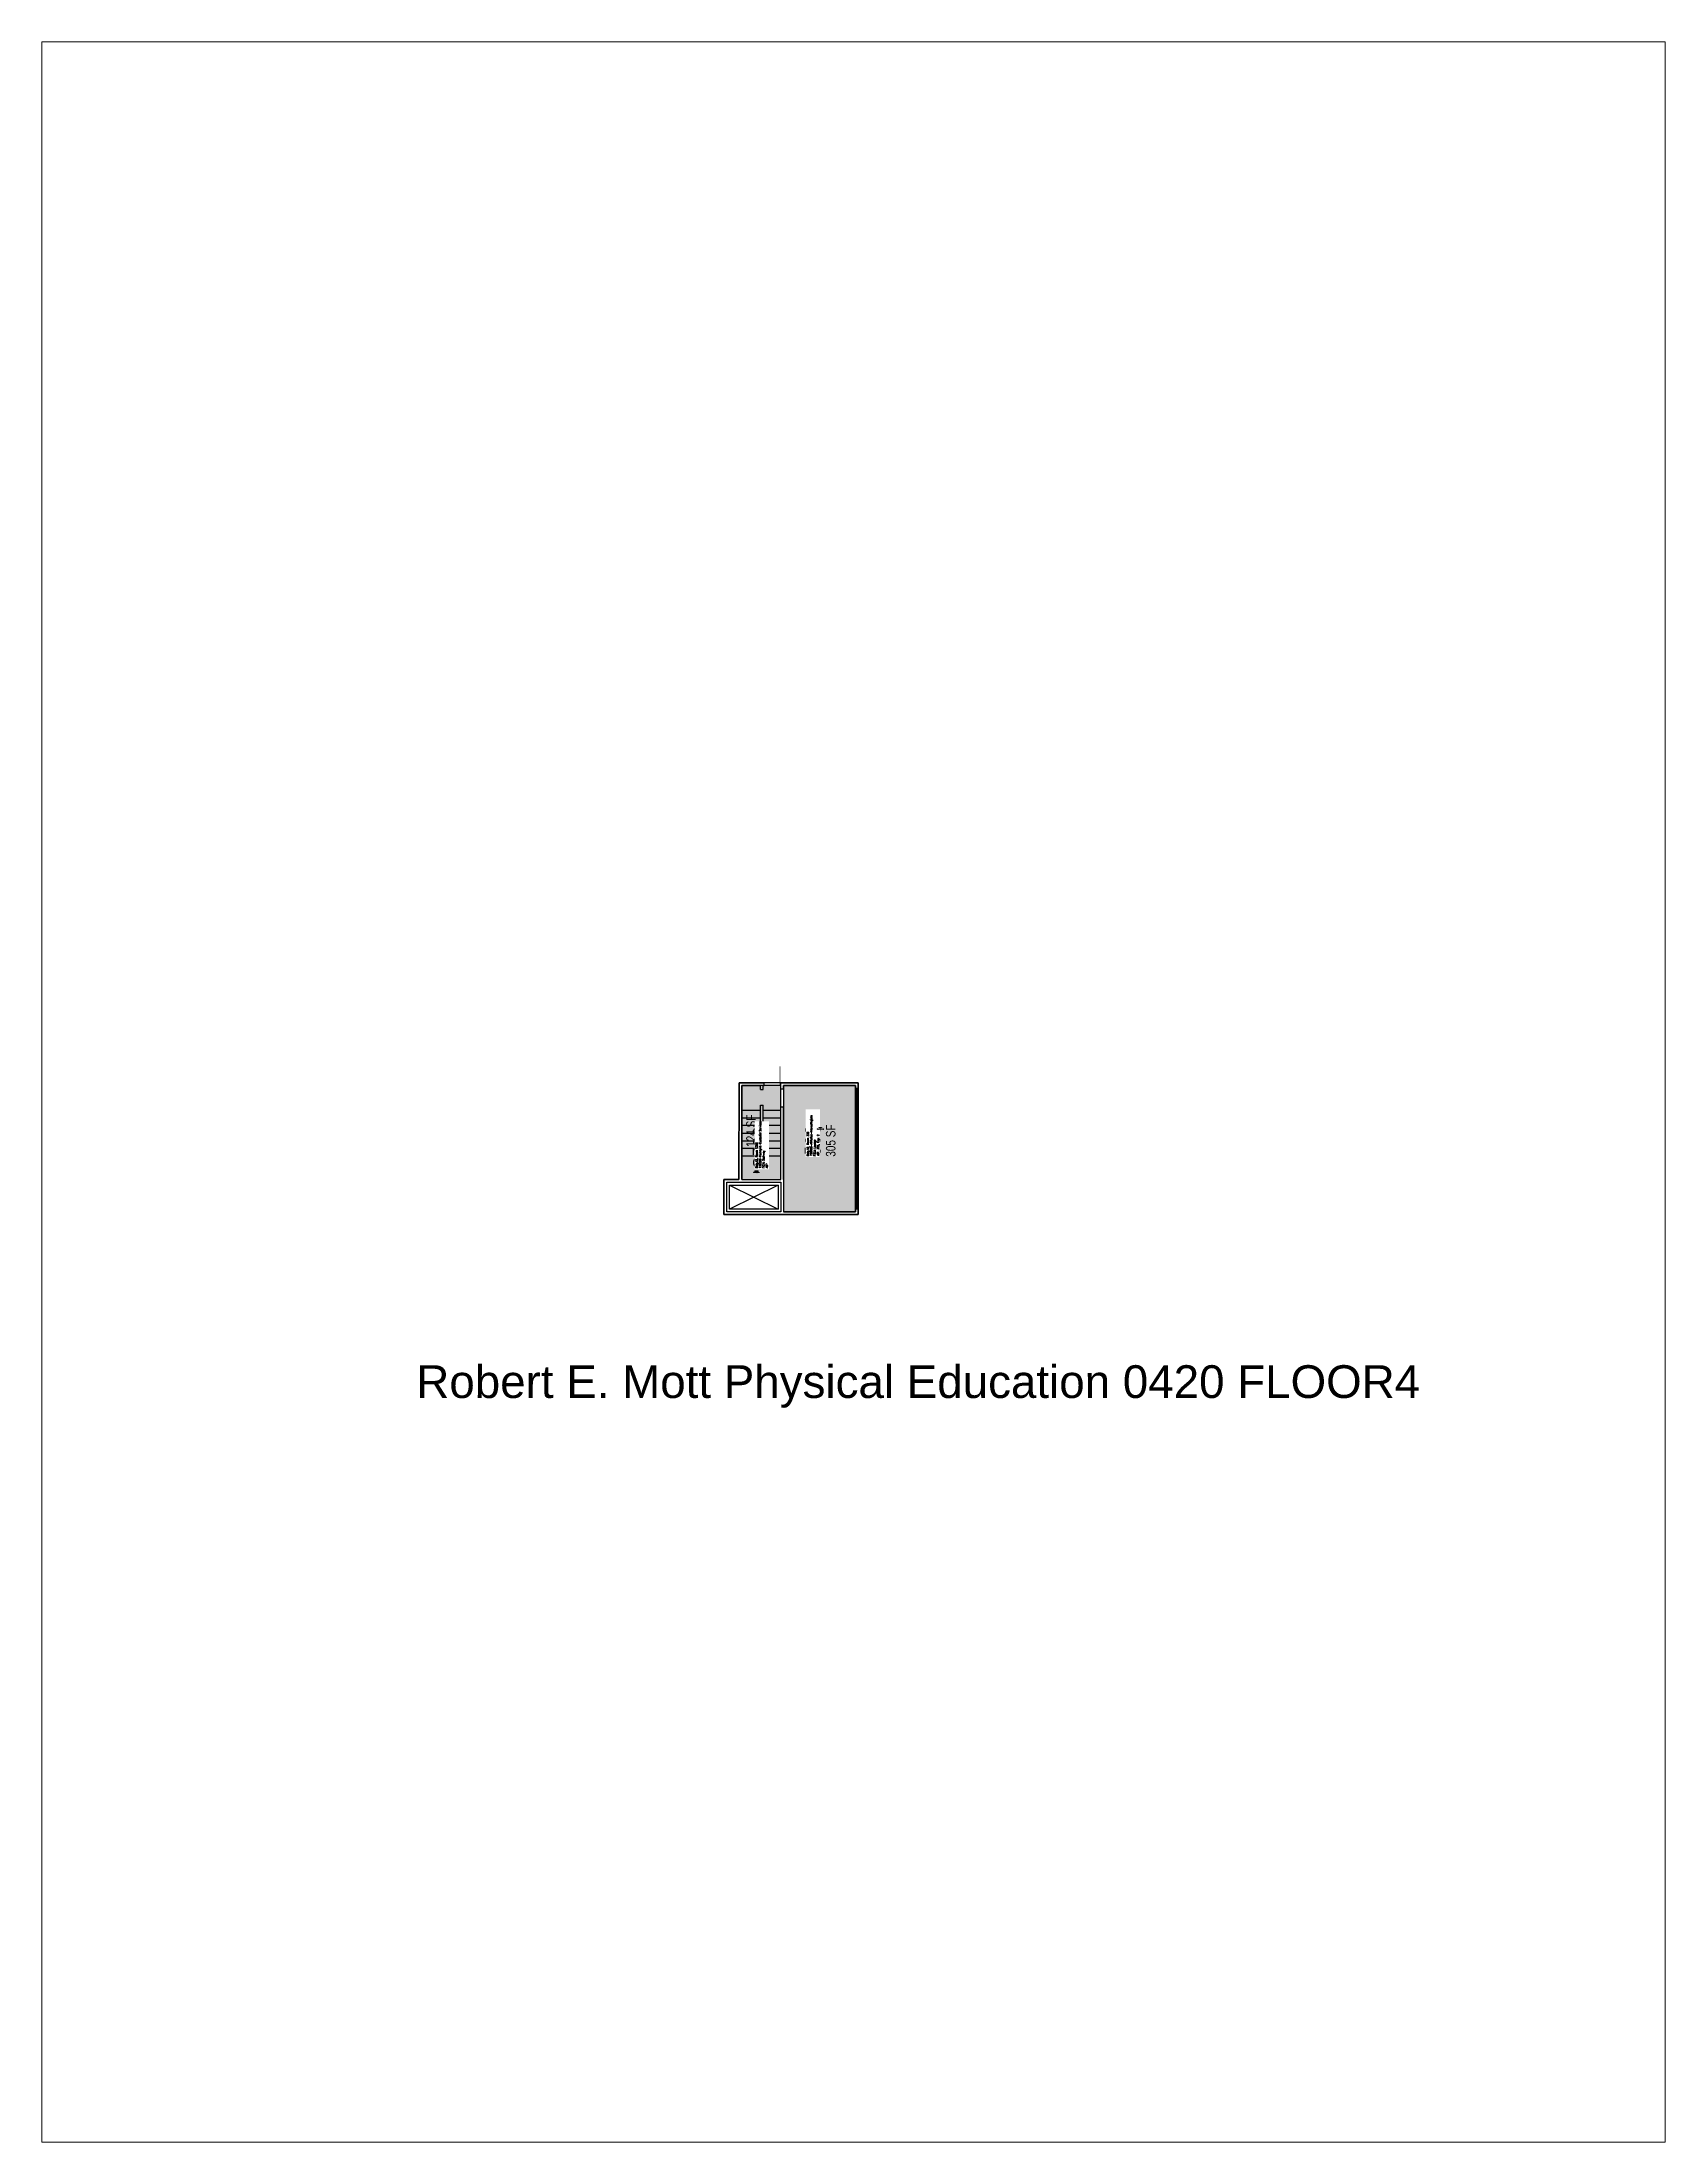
# Paper-space layout 'Layout1' of a CAD drawing. Header units: inches. Extents: x 0 to 8.5, y 0 to 11.
# The model-space entities are those that its viewports show. They can reach past a viewport. Long polylines and large blocks are cut down to what shows.
import ezdxf
from ezdxf.enums import TextEntityAlignment as Align

# ---------------------------------------------------------------- set-up
doc = ezdxf.new("R2010")
doc.units = ezdxf.units.IN
doc.header["$LTSCALE"] = 240
doc.header["$MEASUREMENT"] = 0
doc.layers.get('0').update_dxf_attribs({"linetype": 'CONTINUOUS'})
for name, color, linetype in [('A-DOOR', 2, 'CONTINUOUS'), ('A-FLOR', 3, 'CONTINUOUS'), ('A-GLAZ', 1, 'CONTINUOUS'), ('A-GLAZ-SILL', 2, 'CONTINUOUS'), ('A-IDEN-CNUM', 7, 'CONTINUOUS'), ('A-IDEN-FNUM', 1, 'CONTINUOUS'), ('A-IDEN-RNUM', 7, 'CONTINUOUS'), ('A-IDEN-SNUM', 4, 'CONTINUOUS'), ('A-IDEN-VNUM', 4, 'CONTINUOUS'), ('A-TTLB', 4, 'CONTINUOUS'), ('A-WALL', 5, 'CONTINUOUS'), ('AREA-ASSIGN', 7, 'CONTINUOUS'), ('AREA-GROSS', 1, 'CONTINUOUS'), ('AREA-TEXT', 3, 'CONTINUOUS'), ('Rooms-Category-Color', 7, 'CONTINUOUS'), ('Rooms-College-Color', 7, 'CONTINUOUS'), ('Rooms-Department-Color', 7, 'CONTINUOUS'), ('Rooms-Division-Color', 7, 'CONTINUOUS'), ('Rooms-Information', 7, 'CONTINUOUS')]:
    doc.layers.add(name, color=color, linetype=linetype)
doc.styles.add('AREA', font='arial.ttf', dxfattribs={"width": 0.75, "height": 24})
doc.styles.add('ROOMFNUMBER', font='SIMPLEX.shx', dxfattribs={"height": 0.83})
doc.styles.add('ROOMSNUMBER', font='txt.shx', dxfattribs={"height": 0.03})
doc.styles.add('ROOMVNUMBER', font='simplex.shx', dxfattribs={"width": 0.85})
doc.styles.add('TITLE', font='arial.ttf', dxfattribs={"height": 72})

msp = doc.modelspace()

# ---------------------------------------------------------------- hatches: boundary and pattern name
at = {"layer": 'Rooms-Category-Color', "true_color": 0xffe090}
msp.add_hatch(color=41, dxfattribs=at).paths.add_polyline_path([(69220760.4, 27666729.4), (69220621.4, 27666654.3), (69220624.9, 27666647.8), (69220643.8, 27666612.9), (69220719.8, 27666472.2), (69220753.6, 27666409.7), (69220892.6, 27666484.8)])
at = {"layer": 'Rooms-Category-Color', "true_color": 0xadadad}
msp.add_hatch(color=253, dxfattribs=at).paths.add_polyline_path([(69220638.5, 27666610.1), (69220619.7, 27666644.9), (69220616.2, 27666651.4), (69220540.5, 27666610.6), (69220638.9, 27666428.4), (69220714.6, 27666469.3)])
at = {"layer": 'Rooms-College-Color', "true_color": 0xffff64}
msp.add_hatch(color=51, dxfattribs=at).paths.add_polyline_path([(69220760.4, 27666729.4), (69220621.4, 27666654.3), (69220624.9, 27666647.8), (69220643.8, 27666612.9), (69220719.8, 27666472.2), (69220753.6, 27666409.7), (69220892.6, 27666484.8)])
at = {"layer": 'Rooms-College-Color', "true_color": 0xadadad}
msp.add_hatch(color=253, dxfattribs=at).paths.add_polyline_path([(69220638.5, 27666610.1), (69220619.7, 27666644.9), (69220616.2, 27666651.4), (69220540.5, 27666610.6), (69220638.9, 27666428.4), (69220714.6, 27666469.3)])
at = {"layer": 'Rooms-Department-Color', "true_color": 0x604aed}
msp.add_hatch(color=173, dxfattribs=at).paths.add_polyline_path([(69220760.4, 27666729.4), (69220621.4, 27666654.3), (69220624.9, 27666647.8), (69220643.8, 27666612.9), (69220719.8, 27666472.2), (69220753.6, 27666409.7), (69220892.6, 27666484.8)])
at = {"layer": 'Rooms-Department-Color', "true_color": 0xacacac}
msp.add_hatch(color=253, dxfattribs=at).paths.add_polyline_path([(69220638.5, 27666610.1), (69220619.7, 27666644.9), (69220616.2, 27666651.4), (69220540.5, 27666610.6), (69220638.9, 27666428.4), (69220714.6, 27666469.3)])
at = {"layer": 'Rooms-Division-Color', "true_color": 0x604aed}
msp.add_hatch(color=173, dxfattribs=at).paths.add_polyline_path([(69220760.4, 27666729.4), (69220621.4, 27666654.3), (69220624.9, 27666647.8), (69220643.8, 27666612.9), (69220719.8, 27666472.2), (69220753.6, 27666409.7), (69220892.6, 27666484.8)])
at = {"layer": 'Rooms-Division-Color', "true_color": 0xadadad}
msp.add_hatch(color=253, dxfattribs=at).paths.add_polyline_path([(69220638.5, 27666610.1), (69220619.7, 27666644.9), (69220616.2, 27666651.4), (69220540.5, 27666610.6), (69220638.9, 27666428.4), (69220714.6, 27666469.3)])

# ---------------------------------------------------------------- linework, layer by layer
at = {"layer": 'A-DOOR'}
msp.add_lwpolyline([(69220611.8, 27666655.9, 1.5, 1.5, 0), (69220594.7, 27666687.6, 0, 0, 0), (69220595.3, 27666687.9, 0, 0, 0.414214), (69220580.8, 27666639.1, 0, 0, 0.414214)], format="xyseb", dxfattribs=at)
at = {"layer": 'A-FLOR'}
for p, q in [((69220607.5, 27666585.4), (69220641.8, 27666603.9)), ((69220566.2, 27666563.1), (69220602.2, 27666582.5)), ((69220574.3, 27666548.1), (69220610.3, 27666567.6)), ((69220581.9, 27666534), (69220617.9, 27666553.5)), ((69220615.6, 27666570.4), (69220649.9, 27666589)), ((69220623.2, 27666556.4), (69220657.5, 27666574.9)), ((69220631.8, 27666540.5), (69220666.1, 27666559.1)), ((69220590.4, 27666518.2), (69220626.5, 27666537.7)), ((69220598.5, 27666503.2), (69220634.6, 27666522.7)), ((69220606.1, 27666489.2), (69220642.2, 27666508.6)), ((69220639.8, 27666525.6), (69220674.2, 27666544.1)), ((69220647.5, 27666511.5), (69220681.8, 27666530)), ((69220655.5, 27666496.5), (69220689.8, 27666515.1)), ((69220614.2, 27666474.2), (69220650.3, 27666493.7)), ((69220620.9, 27666405.1), (69220715, 27666455.9)), ((69220715, 27666455.9), (69220646.1, 27666358.4)), ((69220715, 27666455.9), (69220740.2, 27666409.3)), ((69220620.9, 27666405.1), (69220740.2, 27666409.3)), ((69220740.2, 27666409.3), (69220646.1, 27666358.4)), ((69220646.1, 27666358.4), (69220620.9, 27666405.1))]:
    msp.add_line(p, q, dxfattribs=at)
at = {"layer": 'A-GLAZ'}
msp.add_line((69220765.9, 27666725.6), (69220892.4, 27666491.5), dxfattribs=at)
at = {"layer": 'A-GLAZ-SILL'}
for p, q in [((69220763.3, 27666724.1), (69220889.7, 27666490.1)), ((69220768.6, 27666727), (69220895, 27666493))]:
    msp.add_line(p, q, dxfattribs=at)
at = {"layer": 'A-WALL'}
for p, q in [((69220612.4, 27666656.2), (69220762.9, 27666737.5)), ((69220762.9, 27666737.5), (69220768.6, 27666727)), ((69220621.4, 27666654.3), (69220760.4, 27666729.4)), ((69220760.4, 27666729.4), (69220763.3, 27666724.1)), ((69220763.3, 27666724.1), (69220768.6, 27666727)), ((69220532.4, 27666613), (69220580.8, 27666639.1)), ((69220583.6, 27666633.9), (69220580.8, 27666639.1)), ((69220612.4, 27666656.2), (69220615.3, 27666651)), ((69220615.3, 27666651), (69220612.4, 27666656.2)), ((69220615.3, 27666651), (69220616.2, 27666651.4)), ((69220619.7, 27666644.9), (69220616.2, 27666651.4)), ((69220619.7, 27666644.9), (69220624.9, 27666647.8)), ((69220624.9, 27666647.8), (69220621.4, 27666654.3)), ((69220633.6, 27666425.6), (69220532.4, 27666613)), ((69220540.5, 27666610.6), (69220576.6, 27666630.1)), ((69220638.9, 27666428.4), (69220540.5, 27666610.6)), ((69220580.8, 27666622.1), (69220576.6, 27666630.1)), ((69220580.8, 27666622.1), (69220586.1, 27666625)), ((69220581.8, 27666632.9), (69220583.6, 27666633.9)), ((69220586.1, 27666625), (69220581.8, 27666632.9)), ((69220597, 27666592.2), (69220602.3, 27666595.1)), ((69220659.3, 27666489.5), (69220602.3, 27666595.1)), ((69220638.5, 27666610.1), (69220643.8, 27666612.9)), ((69220714.6, 27666469.3), (69220638.5, 27666610.1)), ((69220719.8, 27666472.2), (69220643.8, 27666612.9)), ((69220654.1, 27666486.6), (69220597, 27666592.2)), ((69220612.7, 27666407.5), (69220717.4, 27666464.1)), ((69220638.9, 27666428.4), (69220714.6, 27666469.3)), ((69220900.7, 27666482.4), (69220641.2, 27666342.2)), ((69220654.1, 27666486.6), (69220659.3, 27666489.5)), ((69220717.4, 27666464.1), (69220748.3, 27666406.9)), ((69220719.8, 27666472.2), (69220753.6, 27666409.7)), ((69220892.6, 27666484.8), (69220753.6, 27666409.7)), ((69220895, 27666493), (69220889.7, 27666490.1)), ((69220889.7, 27666490.1), (69220892.6, 27666484.8)), ((69220895, 27666493), (69220900.7, 27666482.4)), ((69220604.6, 27666409.9), (69220633.6, 27666425.6)), ((69220641.2, 27666342.2), (69220604.6, 27666409.9)), ((69220643.6, 27666350.3), (69220612.7, 27666407.5)), ((69220748.3, 27666406.9), (69220643.6, 27666350.3))]:
    msp.add_line(p, q, dxfattribs=at)
at = {"layer": 'AREA-ASSIGN'}
for points in [[(69220760.4, 27666729.4), (69220621.4, 27666654.3), (69220624.9, 27666647.8), (69220643.8, 27666612.9), (69220719.8, 27666472.2), (69220753.6, 27666409.7), (69220892.6, 27666484.8)], [(69220638.5, 27666610.1), (69220619.7, 27666644.9), (69220616.2, 27666651.4), (69220540.5, 27666610.6), (69220638.9, 27666428.4), (69220714.6, 27666469.3)]]:
    msp.add_lwpolyline(points, close=True, dxfattribs=at)
at = {"layer": 'AREA-GROSS'}
msp.add_lwpolyline([(69220762.9, 27666737.5), (69220532.4, 27666613), (69220633.6, 27666425.6), (69220604.6, 27666409.9), (69220641.2, 27666342.2), (69220900.7, 27666482.4)], close=True, dxfattribs=at)

# ---------------------------------------------------------------- texts
at = {"layer": 'A-IDEN-CNUM', "style": 'ROOMSNUMBER', "width": 0.85}
for s, p in [('CAD #042-0_0300-00', (69220738.3, 27666608.3)), ('CAD #042-0_S300-00', (69220660.1, 27666457.7))]:
    msp.add_text(s, height=0.96, rotation=28.3856, dxfattribs=at).set_placement(p, align=Align.MIDDLE)
at = {"layer": 'A-IDEN-FNUM', "style": 'ROOMFNUMBER', "width": 0.85}
msp.add_text('300', height=9.96, rotation=28.3856, dxfattribs=at).set_placement((69220735.3, 27666571.5), align=Align.MIDDLE)
at = {"layer": 'A-IDEN-RNUM', "style": 'ROOMSNUMBER', "width": 0.85}
for s, p in [('0300-00', (69220736.9, 27666611)), ('S300-00', (69220658.7, 27666460.3))]:
    msp.add_text(s, height=0.96, rotation=28.3856, dxfattribs=at).set_placement(p, align=Align.MIDDLE)
at = {"layer": 'A-IDEN-SNUM', "style": 'ROOMSNUMBER', "width": 0.85}
for s, p in [('0420030000', (69220736.9, 27666611)), ('0420S30000', (69220658.7, 27666460.3))]:
    msp.add_text(s, height=0.96, rotation=28.3856, dxfattribs=at).set_placement(p, align=Align.MIDDLE)
at = {"layer": 'A-IDEN-VNUM', "style": 'ROOMVNUMBER', "width": 0.85}
for s, p in [('300', (69220735.1, 27666578.5)), ('S300', (69220641.5, 27666511.7))]:
    msp.add_text(s, height=31.5, rotation=118.3856, dxfattribs=at).set_placement(p, align=Align.MIDDLE)
at = {"layer": 'A-TTLB', "style": 'TITLE'}
msp.add_text('Robert E. Mott Physical Education 0420 FLOOR4', height=72, rotation=28.3856, dxfattribs=at).set_placement((69220237.6, 27665665.5))
at = {"layer": 'AREA-TEXT', "style": 'AREA', "width": 0.75}
for s, p in [('305 SF', (69220770.3, 27666597)), ('124 SF', (69220605.8, 27666532.7))]:
    msp.add_text(s, height=21, rotation=118.3856, dxfattribs=at).set_placement(p, align=Align.MIDDLE_CENTER)

# ---------------------------------------------------------------- next in the draw order: texts
at = {"layer": 'Rooms-Information', "insert": (69220677.8, 27666477.7), "char_height": 4.5, "width": 100.8, "attachment_point": 7, "rotation": 118.3856, "style": 'ROOMVNUMBER', "bg_fill": 3, "box_fill_scale": 1.5, "bg_fill_color": 256, "bg_fill_true_color": 13158600, "bg_fill_transparency": 0}
msp.add_mtext('Bldg.42, Room S300^M^J128300-FacMgmt-Custodial Services^M^JFICM: Stairway^M^JASF: ', dxfattribs=at)

# ---------------------------------------------------------------- next in the draw order: texts
at = {"layer": 'Rooms-Information', "insert": (69220765.3, 27666555.7), "char_height": 4.5, "width": 100.8, "attachment_point": 7, "rotation": 118.3856, "style": 'ROOMVNUMBER', "bg_fill": 3, "box_fill_scale": 1.5, "bg_fill_color": 256, "bg_fill_true_color": 13158600, "bg_fill_transparency": 0}
msp.add_mtext('Bldg.42, Room 300^M^J120100-Athletics-Intercollegiate^M^JFICM: Lounge^M^JASF: 305, Cap: 2', dxfattribs=at)

psp = doc.layouts.get("Layout1")

# ---------------------------------------------------------------- viewports
at = {"layer": '0', "view_target_point": (1306.916, 810), "view_twist_angle": 331.61442415873}
psp.add_viewport(center=(4.25, 5.5), size=(8.5, 10.9999), view_center_point=(74049529.626, -8567533.967), view_height=4619.9537, dxfattribs=at)

doc.saveas('drawing.dxf')
